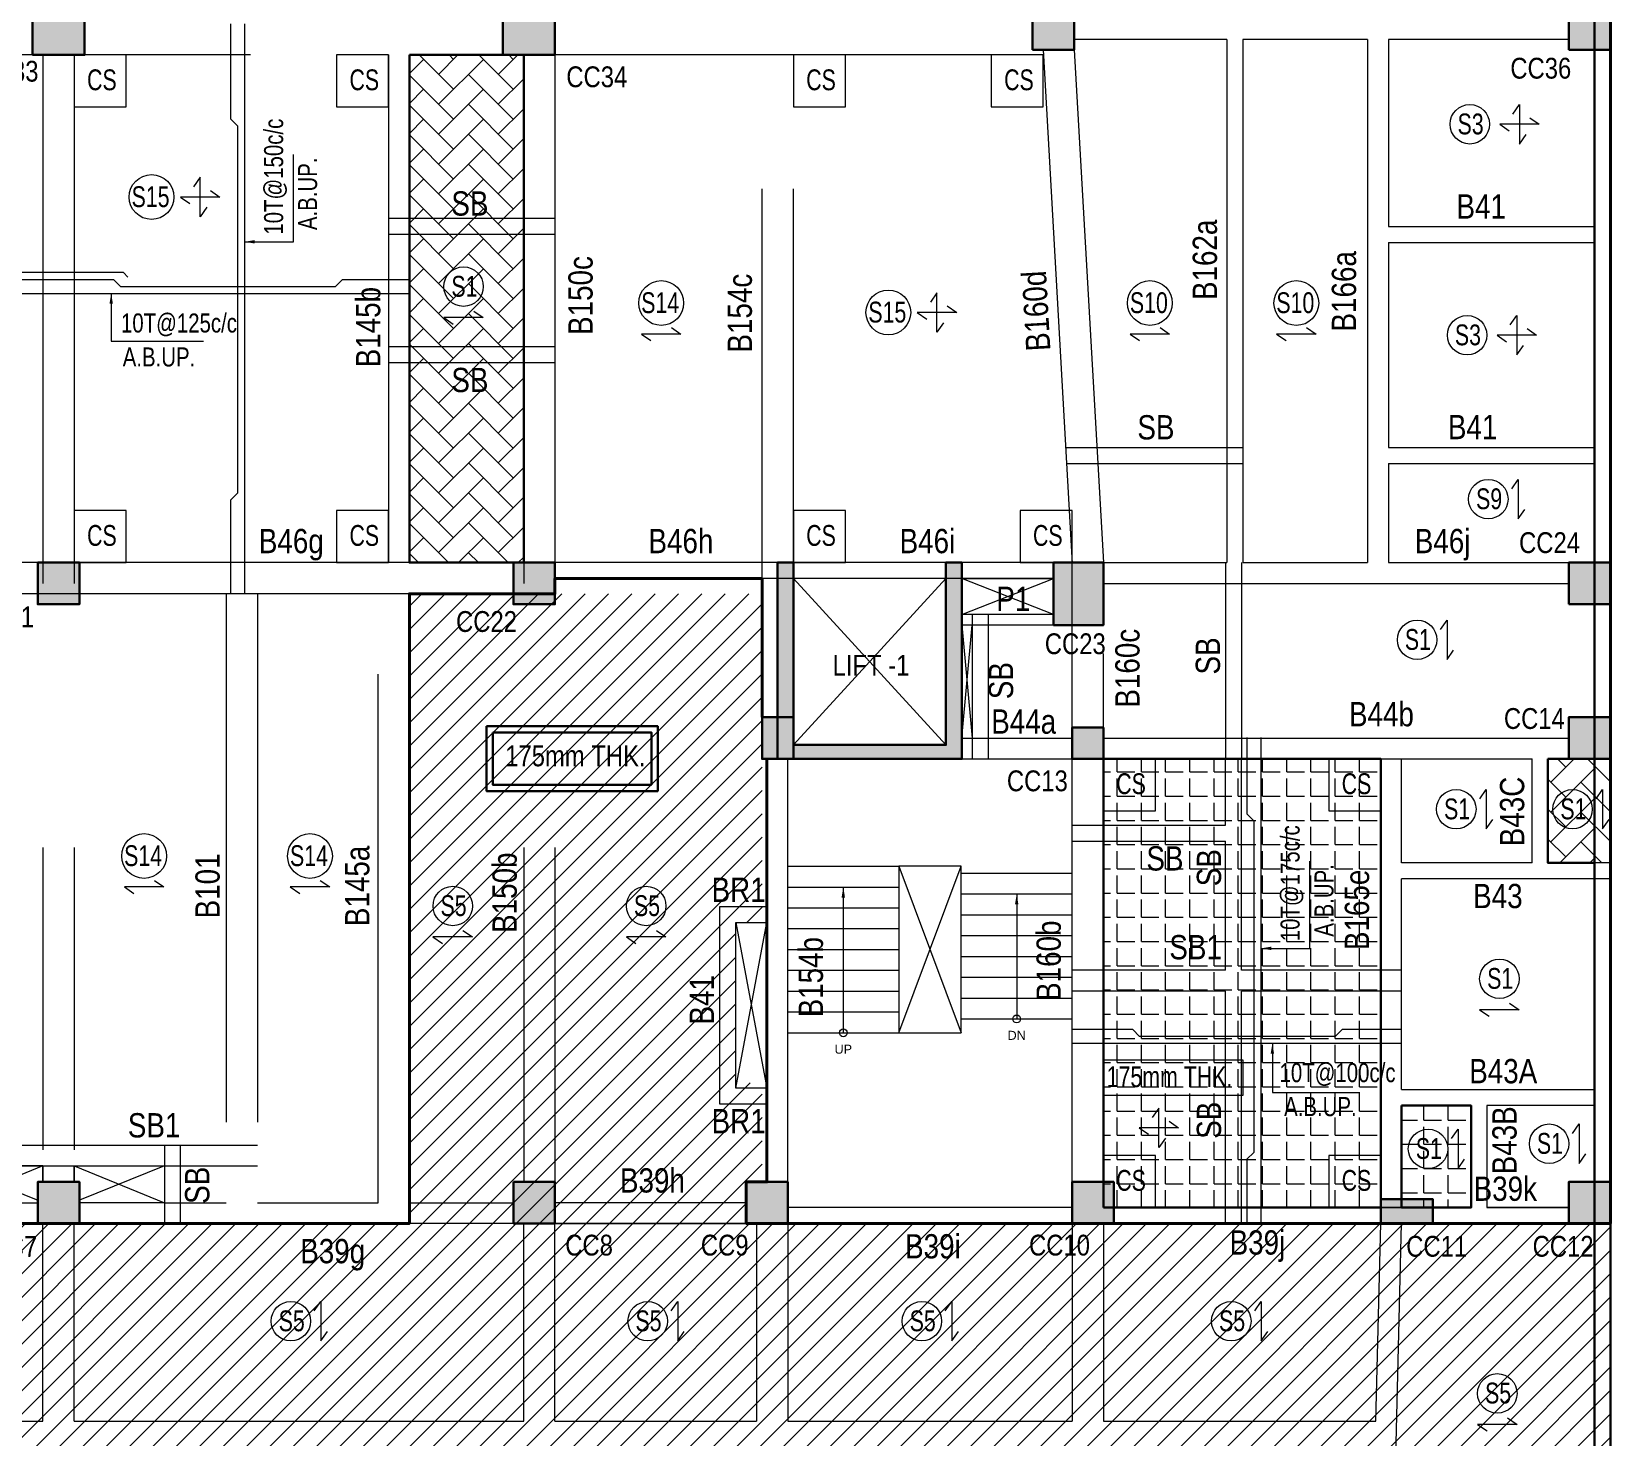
# Model space of a CAD drawing. Header units: millimetres. Extents: x 1112055 to 3390982, y -148532 to 766891.
# Drawn here: x 2848655 to 2871418, y -8827 to 11431 of the extents above; entities that cross this region are included whole.
import ezdxf
from ezdxf.enums import TextEntityAlignment as Align

# ---------------------------------------------------------------- set-up
doc = ezdxf.new("R2010")
doc.units = ezdxf.units.MM
doc.linetypes.add('Hidden', pattern=[9.525, 6.35, -3.175])
for name, color, linetype, lineweight in [('A_STAIR', 4, 'Continuous', 13), ('B BEAM', 148, 'Continuous', 13), ('B COL. NO.', 3, 'Continuous', 20), ('B FINAL COLUMN', 1, 'Continuous', 30), ('B SLAB NO', 56, 'Continuous', 9), ('B STEEL', 34, 'Continuous', 15), ('B STEEL TEXT', 7, 'Continuous', 15), ('B-BEAM NO', 215, 'Continuous', 18), ('g-sol250', 250, 'Continuous', 5)]:
    doc.layers.add(name, color=color, linetype=linetype, lineweight=lineweight)
doc.layers.add('B-COL HT', color=7, linetype='Continuous', lineweight=0, true_color=0x4e4f45)
doc.styles.add('100PT2', font='arial.ttf', dxfattribs={"height": 125})
doc.styles.add('Q1', font='g13f12d.shx', dxfattribs={"width": 0.8})
doc.styles.add('SWINC', font='swissc.ttf')
doc.styles.add('SWISS', font='swisscl.ttf')
doc.dimstyles.new('BHOOMI', dxfattribs={"dimtxt": 230, "dimasz": 150, "dimexe": 10, "dimexo": 0, "dimgap": 25, "dimtad": 1, "dimdec": 0, "dimzin": 0, "dimdsep": 46, "dimtxsty": 'SWINC', "dimblk": 'OBLIQUE', "dimcen": 0.09, "dimclrd": 250, "dimclre": 250, "dimclrt": 256, "dimaunit": 1, "dimadec": 3, "dimazin": 0, "dimtfac": 1, "dimtdec": 0, "dimtofl": 0, "dimtmove": 1, "dimatfit": 3, "dimfxl": 100, "dimtolj": 1, "dimtzin": 0, "dimlwd": 9, "dimlwe": 5, "dimarcsym": 0})

# ---------------------------------------------------------------- blocks, each defined once
blk = doc.blocks.new('_Oblique')
at = {"color": 0, "linetype": 'ByBlock', "lineweight": -2}
blk.add_line((-0.5, -0.5), (0.5, 0.5), dxfattribs=at)

msp = doc.modelspace()

# ---------------------------------------------------------------- hatches: boundary and pattern name
at = {"layer": 'B-COL HT', "lineweight": 0}
h = msp.add_hatch(color=250, dxfattribs=at)
h.dxf.hatch_style = 1
h.paths.add_polyline_path([(2848744.8, 3773.9), (2849344.8, 3773.9), (2849344.8, 3173.9), (2848744.8, 3173.9)])
h = msp.add_hatch(color=250, dxfattribs=at)
h.dxf.hatch_style = 1
h.paths.add_polyline_path([(2855601.5, 3773.9), (2856201.5, 3773.9), (2856201.5, 3173.9), (2855601.5, 3173.9)])
h = msp.add_hatch(color=250, dxfattribs=at)
h.dxf.hatch_style = 1
h.paths.add_polyline_path([(2859638.1, 3773.9), (2859408.1, 3773.9), (2859408.1, 943.9), (2862068.1, 943.9), (2862068.1, 3773.9), (2861838.1, 3773.9), (2861838.1, 1143.9), (2859638.1, 1143.9)])
h = msp.add_hatch(color=250, dxfattribs=at)
h.dxf.hatch_style = 1
h.paths.add_polyline_path([(2863388.1, 2873.9), (2864108.1, 2873.9), (2864108.1, 3773.9), (2863388.1, 3773.9)])
h = msp.add_hatch(color=250, dxfattribs=at)
h.dxf.hatch_style = 1
h.paths.add_polyline_path([(2870818.1, 3173.9), (2871418.1, 3173.9), (2871418.1, 3773.9), (2870818.1, 3773.9)])
h = msp.add_hatch(color=250, dxfattribs=at)
h.dxf.hatch_style = 1
h.paths.add_polyline_path([(2859188.1, 1543.9), (2859638.1, 1543.9), (2859638.1, 943.9), (2859188.1, 943.9)])
h = msp.add_hatch(color=250, dxfattribs=at)
h.dxf.hatch_style = 1
h.paths.add_polyline_path([(2863658.1, 943.9), (2864108.1, 943.9), (2864108.1, 1393.9), (2863658.1, 1393.9)])
h = msp.add_hatch(color=250, dxfattribs=at)
h.dxf.hatch_style = 1
h.paths.add_polyline_path([(2870818.1, 943.9), (2871418.1, 943.9), (2871418.1, 1543.9), (2870818.1, 1543.9)])
h = msp.add_hatch(color=250, dxfattribs=at)
h.dxf.hatch_style = 1
h.paths.add_polyline_path([(2848744.8, -5756.1), (2849344.8, -5756.1), (2849344.8, -5156.1), (2848744.8, -5156.1)])
h = msp.add_hatch(color=250, dxfattribs=at)
h.dxf.hatch_style = 1
h.paths.add_polyline_path([(2855601.5, -5156.1), (2856201.5, -5156.1), (2856201.5, -5756.1), (2855601.5, -5756.1)])
h = msp.add_hatch(color=250, dxfattribs=at)
h.dxf.hatch_style = 1
h.paths.add_polyline_path([(2858958.1, -5156.1), (2859558.1, -5156.1), (2859558.1, -5756.1), (2858958.1, -5756.1)])
h = msp.add_hatch(color=250, dxfattribs=at)
h.dxf.hatch_style = 1
h.paths.add_polyline_path([(2863658.1, -5156.1), (2864258.1, -5156.1), (2864258.1, -5756.1), (2863658.1, -5756.1)])
h = msp.add_hatch(color=250, dxfattribs=at)
h.dxf.hatch_style = 1
h.paths.add_polyline_path([(2870818.1, -5756.1), (2871418.1, -5756.1), (2871418.1, -5156.1), (2870818.1, -5156.1)])
h = msp.add_hatch(color=250, dxfattribs=at)
h.dxf.hatch_style = 1
h.paths.add_polyline_path([(2868108.2, -5756.1), (2868858.3, -5756.1), (2868858.3, -5406.1), (2868108.2, -5406.1)])
at = {"layer": 'g-sol250', "lineweight": 0}
h = msp.add_hatch(dxfattribs=at)
h.set_pattern_fill('ANSI31', color=250, scale=75)
h.set_pattern_definition([(45, (-724936.02, -684473.6), (-168.379802, 168.379802), [])])
h.paths.add_polyline_path([(2808768.1, -40156.1), (2808768.1, -11756.1), (2834368.1, -11756.1), (2834368.1, -20456.1), (2830868.1, -20456.1), (2830868.1, -31456.1), (2834368.1, -31456.1), (2834368.1, -40156.1)], flags=16)
h.paths.add_polyline_path([(2825618.1, -40504.6), (2825618.1, -40156.1), (2827028.1, -40156.1), (2827028.1, -40504.6)], flags=16)
h.paths.add_polyline_path([(2830038.1, -40156.1), (2830038.1, -40504.7), (2827478.1, -40504.7), (2827478.1, -40156.1)], flags=16)
h.paths.add_polyline_path([(2834368.1, -70556.1), (2858788.1, -70556.1), (2858788.1, -30756.1), (2871418.1, -30756.1), (2871418.1, -5896), (2871418.1, -5756.1), (2858958.1, -5756.1), (2858958.1, -5156.1), (2859188.1, -5156.1), (2859188.1, -3726.1), (2858808.1, -3726.1), (2858808.1, -1416.1), (2859188.1, -1416.1), (2859188.1, 3323.9), (2854103.1, 3323.9), (2854103.1, -5754), (2854221, -5756.1), (2854103.1, -5756.1), (2846294.9, -5756.1), (2819068.1, -5756.1), (2819068.1, 9243.9), (2824918.1, 9243.9), (2824918.1, 11468.9), (2820118.1, 11468.9), (2820118.1, 13543.9), (2819618.1, 13543.9), (2819618.1, 15043.9), (2820118.1, 15043.9), (2820118.1, 32238.9), (2819618.1, 32238.9), (2819618.1, 33738.9), (2820118.1, 33738.9), (2820118.1, 35718.9), (2855901.5, 35718.9), (2855901.5, 35488.9), (2870818.1, 35488.9), (2870818.1, 35488.9), (2871418.1, 35488.9), (2871418.1, 42384.9), (2845094.1, 41923), (2845094.1, 39154.7), (2840592.1, 39154.7), (2840592.1, 38568.9), (2807868.1, 38568.9), (2807868.1, 35569), (2814122.8, 35569), (2814113.5, 13956.4), (2812838.1, 13953.9), (2812838.1, 7598.9), (2810598.2, 7598.9), (2810598.2, -5306.1), (2807868.1, -5306.1), (2807868.1, -70556.1), (2808768.1, -70556.1), (2808768.3, -48507.3), (2834368.3, -48507.3), (2834368.1, -57206.1), (2830638.1, -57206.1), (2830638.1, -70256.1), (2834368.1, -70256.1)])
at = {"layer": 'g-sol250'}
h = msp.add_hatch(color=250, dxfattribs=at)
h.dxf.hatch_style = 1
h.paths.add_polyline_path([(2848669.8, 11093.9), (2849419.8, 11093.9), (2849419.8, 11843.9), (2848669.8, 11843.9)])
h = msp.add_hatch(color=250, dxfattribs=at)
h.dxf.hatch_style = 1
h.paths.add_polyline_path([(2855451.5, 11093.9), (2856201.5, 11093.9), (2856201.5, 11843.9), (2855451.5, 11843.9)])
h = msp.add_hatch(color=250, dxfattribs=at)
h.dxf.hatch_style = 1
h.paths.add_polyline_path([(2863088.1, 11168.9), (2863688.1, 11168.9), (2863688.1, 11768.9), (2863088.1, 11768.9)])
h = msp.add_hatch(color=250, dxfattribs=at)
h.dxf.hatch_style = 1
h.paths.add_polyline_path([(2870818.1, 11168.9), (2871418.1, 11168.9), (2871418.1, 11768.9), (2870818.1, 11768.9)])
at = {"layer": 'g-sol250', "lineweight": 0}
h = msp.add_hatch(dxfattribs=at)
h.set_pattern_fill('AR-HBONE', color=49, scale=3)
h.set_pattern_definition([(45, (-724936.02, -684473.6), (0, 431.052294), [914.4, -304.8]), (135, (-724720.5, -684258.08), (4e-14, 431.052294), [914.4, -304.8])])
h.paths.add_polyline_path([(2854103.1, 11093.9), (2855751.5, 11093.9), (2855751.5, 3773.9), (2854103.1, 3773.9)])
at = {"layer": 'g-sol250'}
h = msp.add_hatch(color=250, dxfattribs=at)
h.dxf.hatch_style = 1
h.paths.add_polyline_path([(2848744.8, 3773.9), (2849344.8, 3773.9), (2849344.8, 3173.9), (2848744.8, 3173.9)])
h = msp.add_hatch(color=250, dxfattribs=at)
h.dxf.hatch_style = 1
h.paths.add_polyline_path([(2855601.5, 3773.9), (2856201.5, 3773.9), (2856201.5, 3173.9), (2855601.5, 3173.9)])
h = msp.add_hatch(color=250, dxfattribs=at)
h.dxf.hatch_style = 1
h.paths.add_polyline_path([(2859638.1, 3773.9), (2859408.1, 3773.9), (2859408.1, 943.9), (2862068.1, 943.9), (2862068.1, 3773.9), (2861838.1, 3773.9), (2861838.1, 1143.9), (2859638.1, 1143.9)])
h = msp.add_hatch(color=250, dxfattribs=at)
h.dxf.hatch_style = 1
h.paths.add_polyline_path([(2863388.1, 2873.9), (2864108.1, 2873.9), (2864108.1, 3773.9), (2863388.1, 3773.9)])
h = msp.add_hatch(color=250, dxfattribs=at)
h.dxf.hatch_style = 1
h.paths.add_polyline_path([(2870818.1, 3173.9), (2871418.1, 3173.9), (2871418.1, 3773.9), (2870818.1, 3773.9)])
h = msp.add_hatch(color=250, dxfattribs=at)
h.dxf.hatch_style = 1
h.paths.add_polyline_path([(2859188.1, 1543.9), (2859638.1, 1543.9), (2859638.1, 943.9), (2859188.1, 943.9)])
h = msp.add_hatch(color=250, dxfattribs=at)
h.dxf.hatch_style = 1
h.paths.add_polyline_path([(2863658.1, 943.9), (2864108.1, 943.9), (2864108.1, 1393.9), (2863658.1, 1393.9)])
h = msp.add_hatch(color=250, dxfattribs=at)
h.dxf.hatch_style = 1
h.paths.add_polyline_path([(2870818.1, 943.9), (2871418.1, 943.9), (2871418.1, 1543.9), (2870818.1, 1543.9)])
at = {"layer": 'g-sol250', "lineweight": 0}
h = msp.add_hatch(dxfattribs=at)
h.set_pattern_fill('ANGLE', color=68, scale=50)
h.set_pattern_definition([(0, (-724936.02, -684473.6), (0, 349.25), [254, -95.25]), (90, (-724936.02, -684473.6), (-349.25, 2e-14), [254, -95.25])])
h.paths.add_polyline_path([(2868108.1, -5526.1), (2864108.1, -5526.1), (2864108.2, 943.9), (2868108.2, 943.9)])
h = msp.add_hatch(dxfattribs=at)
h.set_pattern_fill('AR-HBONE', color=49, scale=3)
h.set_pattern_definition([(45, (-2641737.2, -704162.32), (0, 431.052294), [914.4, -304.8]), (135, (-2641521.7, -703946.8), (4e-14, 431.052294), [914.4, -304.8])])
h.paths.add_polyline_path([(2871418.1, -556.1), (2870518.1, -556.1), (2870518.1, 943.9), (2871418.1, 943.9)])
at = {"layer": 'g-sol250'}
h = msp.add_hatch(dxfattribs=at)
h.set_pattern_fill('ANGLE', color=68, scale=50)
h.set_pattern_definition([(0, (-2641737.2, -704162.3), (0, 349.25), [254, -95.25]), (90, (-2641737.2, -704162.3), (-349.25, 2e-14), [254, -95.25])])
h.paths.add_polyline_path([(2868408.2, -4056.1), (2869408.2, -4056.1), (2869408.2, -5526.1), (2868408.2, -5526.1)])
h = msp.add_hatch(color=250, dxfattribs=at)
h.dxf.hatch_style = 1
h.paths.add_polyline_path([(2848744.8, -5756.1), (2849344.8, -5756.1), (2849344.8, -5156.1), (2848744.8, -5156.1)])
h = msp.add_hatch(color=250, dxfattribs=at)
h.dxf.hatch_style = 1
h.paths.add_polyline_path([(2855601.5, -5156.1), (2856201.5, -5156.1), (2856201.5, -5756.1), (2855601.5, -5756.1)])
h = msp.add_hatch(color=250, dxfattribs=at)
h.dxf.hatch_style = 1
h.paths.add_polyline_path([(2858958.1, -5156.1), (2859558.1, -5156.1), (2859558.1, -5756.1), (2858958.1, -5756.1)])
h = msp.add_hatch(color=250, dxfattribs=at)
h.dxf.hatch_style = 1
h.paths.add_polyline_path([(2863658.1, -5156.1), (2864258.1, -5156.1), (2864258.1, -5756.1), (2863658.1, -5756.1)])
h = msp.add_hatch(color=250, dxfattribs=at)
h.dxf.hatch_style = 1
h.paths.add_polyline_path([(2870818.1, -5756.1), (2871418.1, -5756.1), (2871418.1, -5156.1), (2870818.1, -5156.1)])
h = msp.add_hatch(color=250, dxfattribs=at)
h.dxf.hatch_style = 1
h.paths.add_polyline_path([(2868108.2, -5756.1), (2868858.3, -5756.1), (2868858.3, -5406.1), (2868108.2, -5406.1)])

# ---------------------------------------------------------------- linework, layer by layer
at = {"color": 250, "lineweight": 5}
for p, q in [((2859558.1, -604.6), (2861158.1, -604.6)), ((2861158.1, -3004.6), (2862058.1, -604.6)), ((2861158.1, -604.6), (2862058.1, -3004.6)), ((2859558.1, -904.6), (2861158.1, -904.6)), ((2862058.1, -704.6), (2863658.1, -704.6)), ((2862058.1, -1004.6), (2863658.1, -1004.6)), ((2859558.1, -1204.6), (2861158.1, -1204.6)), ((2862058.1, -1304.6), (2863658.1, -1304.6)), ((2859558.1, -1504.6), (2861158.1, -1504.6)), ((2859558.1, -1804.6), (2861158.1, -1804.6)), ((2862058.1, -1604.6), (2863658.1, -1604.6)), ((2862058.1, -1904.6), (2863658.1, -1904.6)), ((2859558.1, -2104.6), (2861158.1, -2104.6)), ((2862058.1, -2204.6), (2863658.1, -2204.6)), ((2859558.1, -2404.6), (2861158.1, -2404.6)), ((2859558.1, -2704.6), (2861158.1, -2704.6)), ((2862058.1, -2504.6), (2863658.1, -2504.6)), ((2862058.1, -2804.6), (2863658.1, -2804.6)), ((2859558.1, -3004.6), (2861158.1, -3004.6))]:
    msp.add_line(p, q, dxfattribs=at)
at = {"lineweight": 30}
for points in [[(2855214.2, 1414.6), (2857683.1, 1414.6), (2857683.1, 479.8), (2855214.2, 479.8)], [(2855304.8, 1324), (2857592.6, 1324), (2857592.6, 570.4), (2855304.8, 570.4)]]:
    msp.add_lwpolyline(points, close=True, dxfattribs=at)
at = {"color": 250, "lineweight": 5}
msp.add_lwpolyline([(2861158.1, -3004.6), (2862058.1, -3004.6), (2862058.1, -604.6), (2861158.1, -604.6)], close=True, dxfattribs=at)
for centre in [(2860358.1, -3006.1), (2862858.1, -2806.1)]:
    msp.add_circle(centre, 56.2, dxfattribs=at)
at = {"layer": 'A_STAIR', "color": 250, "lineweight": 0}
msp.add_line((2856201.5, -5756.1), (2858958.1, -5756.1), dxfattribs=at)
at = {"layer": 'B BEAM', "linetype": 'Hidden', "ltscale": 1200}
for p, q in [((2863237.4, 11168.9), (2863658.1, 3761.2)), ((2865888.1, 11318.9), (2863688.1, 11318.9)), ((2863688.1, 11168.9), (2864108.1, 3773.9)), ((2865888.1, 11318.9), (2865888.1, 3773.9)), ((2867918.1, 11318.9), (2866118.1, 11318.9)), ((2866118.1, 11318.9), (2866118.1, 3773.9)), ((2867918.1, 11318.9), (2867918.1, 3773.9)), ((2870818.1, 11318.9), (2868218.1, 11318.9)), ((2868218.1, 11318.9), (2868218.1, 8621.4)), ((2863241.7, 11093.9), (2845616.5, 11093.9)), ((2848819.8, 11093.9), (2848819.8, -4696.1)), ((2849269.8, 11093.9), (2849269.8, -4696.1)), ((2853803.1, 11093.9), (2853803.1, 3773.9)), ((2854103.1, 11093.9), (2854103.1, 3773.9)), ((2855751.5, 11093.9), (2855751.5, -5156.1)), ((2856201.5, 11093.9), (2856201.5, -5156.1)), ((2859188.1, 1543.9), (2859188.1, 11093.9)), ((2859638.1, 1543.9), (2859638.1, 11093.9)), ((2868218.1, 8621.4), (2871188.1, 8621.4)), ((2868218.1, 8391.4), (2868218.1, 5433.9)), ((2868218.1, 8391.4), (2871188.1, 8391.4)), ((2868218.1, 5433.9), (2871188.1, 5433.9)), ((2868218.1, 5203.9), (2868218.1, 3773.9)), ((2868218.1, 5203.9), (2871188.1, 5203.9)), ((2855601.5, 3773.9), (2842188.1, 3773.9)), ((2863388.1, 3773.9), (2856201.5, 3773.9)), ((2864108.1, 3773.9), (2865888.1, 3773.9)), ((2864108.1, -5156.1), (2864108.1, 3773.9)), ((2866118.1, 3773.9), (2867918.1, 3773.9)), ((2868218.1, 3773.9), (2870818.1, 3773.9)), ((2863388.1, 3543.9), (2856201.5, 3543.9)), ((2864108.1, 3473.9), (2870818.1, 3473.9)), ((2855601.5, 3323.9), (2842188.1, 3323.9)), ((2851460.6, 3323.9), (2851460.6, -5456.1)), ((2851910.6, 3323.9), (2851910.6, -5456.1)), ((2853653.1, -5456.1), (2853653.1, 3323.9)), ((2854103.1, -5456.1), (2854103.1, 3323.9)), ((2863388.1, 3023.9), (2862068.1, 3023.9)), ((2863388.1, 2873.9), (2862068.1, 2873.9)), ((2862068.1, 1243.9), (2863658.1, 1243.9)), ((2864108.1, 1243.9), (2870818.1, 1243.9)), ((2859258.1, -3806.1), (2859258.1, 943.9)), ((2864108.1, 943.9), (2870288.1, 943.9)), ((2868108.2, -5456.1), (2868108.2, 943.9)), ((2868408.2, -556.1), (2868408.2, 943.9)), ((2870288.1, -556.1), (2870288.1, 943.9)), ((2870518.1, 943.9), (2870818.1, 943.9)), ((2870288.1, -556.1), (2868408.2, -556.1)), ((2871418.1, -556.1), (2870518.1, -556.1)), ((2868408.2, -3826.1), (2868408.2, -786.1)), ((2871418.1, -786.1), (2868408.2, -786.1)), ((2868408.2, -3826.1), (2871188.1, -3826.1)), ((2859258.1, -5156.1), (2859258.1, -4036.1)), ((2871188.2, -4056.1), (2869638.2, -4056.1)), ((2869638.2, -4056.1), (2869638.2, -5526.1)), ((2848819.8, -4926.1), (2848819.8, -5156.1)), ((2849269.8, -4926.1), (2849269.8, -5156.1)), ((2850569.8, -5456.1), (2851460.6, -5456.1)), ((2851910.6, -5456.1), (2853653.1, -5456.1)), ((2854103.1, -5456.1), (2855601.5, -5456.1)), ((2858958.1, -5456.1), (2856201.5, -5456.1)), ((2864258.1, -5526.1), (2869408.2, -5526.1)), ((2869408.2, -5526.1), (2864258.1, -5526.1)), ((2869638.2, -5526.1), (2870818.1, -5526.1)), ((2870818.1, -5526.1), (2869638.2, -5526.1)), ((2855601.5, -5756.1), (2819528, -5756.1)), ((2848819.8, -8606), (2848819.8, -5756.1)), ((2849269.8, -8606), (2849269.8, -5756.1)), ((2855751.5, -8606), (2855751.5, -5756.1)), ((2858958.1, -5756.1), (2856201.5, -5756.1)), ((2856201.5, -8606), (2856201.5, -5756.1)), ((2859108.1, -5756.1), (2859108.1, -8606)), ((2859558.1, -5756.1), (2859558.1, -8606)), ((2870818.1, -5756.1), (2859558.1, -5756.1)), ((2863658.1, -5756.1), (2863658.1, -8606)), ((2864108.1, -5756.1), (2864108.1, -8606)), ((2868036.8, -8606), (2868108.2, -5756.1)), ((2868258.1, -11752.2), (2868408.3, -5756.1)), ((2842113.1, -8606), (2848819.8, -8606)), ((2849269.8, -8606), (2855751.5, -8606)), ((2856201.5, -8606), (2859108.1, -8606)), ((2859558.1, -8606), (2863658.1, -8606)), ((2864108.1, -8606), (2868036.8, -8606))]:
    msp.add_line(p, q, dxfattribs=at)
at = {"layer": 'B BEAM', "color": 4, "linetype": 'Hidden', "ltscale": 1200}
for p, q in [((2856201.5, 8733.9), (2853803.1, 8733.9)), ((2856201.5, 8503.9), (2853803.1, 8503.9)), ((2856201.5, 6883.9), (2853803.1, 6883.9)), ((2856201.5, 6653.9), (2853803.1, 6653.9)), ((2863561.1, 5433.9), (2866118.1, 5433.9)), ((2863578.2, 5203.9), (2866118.1, 5203.9)), ((2865868.1, 3773.9), (2865868.1, 943.9)), ((2866098.1, 3773.9), (2866098.1, 943.9)), ((2862448.1, 3023.9), (2862448.1, 943.9)), ((2865868.1, -14.6), (2865868.1, 943.9)), ((2866098.1, -2104.6), (2866098.1, 943.9)), ((2863658.1, -14.6), (2865868.1, -14.6)), ((2863658.1, -244.6), (2865868.1, -244.6)), ((2865868.1, -2104.6), (2865868.1, -244.6)), ((2865868.1, -2104.6), (2863658.1, -2104.6)), ((2868408.2, -2104.6), (2866098.1, -2104.6)), ((2865868.1, -2404.6), (2863658.1, -2404.6)), ((2865868.1, -5742.6), (2865868.1, -2404.6)), ((2866098.1, -5742.6), (2866098.1, -2404.6)), ((2868408.2, -2404.6), (2866098.1, -2404.6)), ((2845316.5, -4626.1), (2851910.6, -4626.1)), ((2850799.8, -4626.1), (2850799.8, -5756.1)), ((2845316.5, -4926.1), (2851910.6, -4926.1))]:
    msp.add_line(p, q, dxfattribs=at)
at = {"layer": 'B BEAM', "ltscale": 1200}
for p, q in [((2863658.1, -5156.1), (2863658.1, 3773.9)), ((2859558.1, -5156.1), (2859558.1, 943.9)), ((2859638.1, 943.9), (2863658.1, 943.9)), ((2870518.1, -556.1), (2870518.1, 943.9)), ((2868408.2, -5456.1), (2868408.2, -4056.1)), ((2869408.2, -4056.1), (2868408.2, -4056.1)), ((2869408.2, -5526.1), (2869408.2, -4056.1)), ((2849269.8, -4926.1), (2850569.8, -4926.1)), ((2863658.1, -5526.1), (2859558.1, -5526.1))]:
    msp.add_line(p, q, dxfattribs=at)
at = {"layer": 'B BEAM', "color": 250, "linetype": 'Hidden', "ltscale": 1000}
for p, q in [((2859638.1, 1143.9), (2861838.1, 3543.9)), ((2859638.1, 3543.9), (2861838.1, 1143.9)), ((2862068.1, 3023.9), (2863388.1, 3543.9)), ((2863388.1, 3023.9), (2862068.1, 3543.9)), ((2862068.1, 1243.9), (2862218.1, 2873.9)), ((2862068.1, 2873.9), (2862218.1, 1243.9)), ((2858808.1, -1416.1), (2859258.1, -3806.1)), ((2858808.1, -3806.1), (2859258.1, -1416.1)), ((2848819.8, -4926.1), (2847519.8, -5456.1)), ((2847519.8, -4926.1), (2848744.8, -5419.1)), ((2849269.8, -4926.1), (2850569.8, -5456.1)), ((2850569.8, -4926.1), (2849344.8, -5419.1))]:
    msp.add_line(p, q, dxfattribs=at)
at = {"layer": 'B BEAM', "color": 4, "ltscale": 1200}
for p, q in [((2862218.1, 3023.9), (2862218.1, 943.9)), ((2850569.8, -4626.1), (2850569.8, -5756.1))]:
    msp.add_line(p, q, dxfattribs=at)
at = {"layer": 'B BEAM', "ltscale": 35}
for points in [[(2861838.1, 3543.9), (2859638.1, 3543.9), (2859638.1, 1143.9), (2861838.1, 1143.9)], [(2862068.1, 3543.9), (2863388.1, 3543.9), (2863388.1, 3023.9), (2862068.1, 3023.9)]]:
    msp.add_lwpolyline(points, close=True, dxfattribs=at)
at = {"layer": 'B BEAM', "linetype": 'Hidden', "ltscale": 1200}
msp.add_lwpolyline([(2859258.1, -4036.1), (2858578.1, -4036.1), (2858578.1, -1186.1), (2859258.1, -1186.1)], dxfattribs=at)
at = {"layer": 'B BEAM', "ltscale": 1200}
for points in [[(2859258.1, -3806.1), (2858808.1, -3806.1), (2858808.1, -1416.1), (2859258.1, -1416.1)], [(2848819.8, -5156.1), (2848819.8, -4926.1), (2847519.8, -4926.1), (2847519.8, -5456.1), (2848744.8, -5456.1), (2848744.8, -5156.1)], [(2849344.8, -5156.1), (2849269.8, -5156.1), (2849269.8, -4926.1), (2850569.8, -4926.1), (2850569.8, -5456.1), (2849344.8, -5456.1)]]:
    msp.add_lwpolyline(points, close=True, dxfattribs=at)
at = {"layer": 'B FINAL COLUMN', "color": 1, "lineweight": 30}
msp.add_line((2871188.1, 38378), (2871188.1, -30526.1), dxfattribs=at)
at = {"layer": 'B FINAL COLUMN', "color": 26, "lineweight": 30}
for points in [[(2840592.1, 38569.5), (2807868.1, 38569.5), (2807868.1, -70556.1), (2858788.1, -70556.1), (2858788.1, -30756.1), (2871418.1, -30756.1), (2871418.1, 42384.9), (2845094.1, 41923), (2845094.1, 39154.7), (2840592.1, 39154.7)], [(2808098.2, -70326.1), (2858558.2, -70326.1), (2858558.2, -30527.5), (2871188.2, -30527.5), (2871188.2, 38376.5), (2852149.8, 38377), (2852149.8, 35717.5), (2851933.2, 35717.5), (2851933.2, 41811.5), (2850503.2, 41786.4), (2850503.2, 35717.5), (2850273.2, 35717.5), (2850273.2, 38923.3), (2840822.2, 38923.3), (2840822.2, 38338), (2808098.2, 38338)]]:
    msp.add_lwpolyline(points, close=True, dxfattribs=at)
at = {"layer": 'B FINAL COLUMN', "color": 1}
for points in [[(2848669.8, 11093.9), (2849419.8, 11093.9), (2849419.8, 11843.9), (2848669.8, 11843.9)], [(2855451.5, 11093.9), (2856201.5, 11093.9), (2856201.5, 11843.9), (2855451.5, 11843.9)]]:
    msp.add_lwpolyline(points, close=True, dxfattribs=at)
at = {"layer": 'B FINAL COLUMN'}
for points in [[(2863088.1, 11168.9), (2863688.1, 11168.9), (2863688.1, 11768.9), (2863088.1, 11768.9)], [(2870818.1, 11168.9), (2871418.1, 11168.9), (2871418.1, 11768.9), (2870818.1, 11768.9)], [(2848744.8, 3773.9), (2849344.8, 3773.9), (2849344.8, 3173.9), (2848744.8, 3173.9)], [(2855601.5, 3773.9), (2856201.5, 3773.9), (2856201.5, 3173.9), (2855601.5, 3173.9)], [(2863388.1, 2873.9), (2864108.1, 2873.9), (2864108.1, 3773.9), (2863388.1, 3773.9)], [(2870818.1, 3173.9), (2871418.1, 3173.9), (2871418.1, 3773.9), (2870818.1, 3773.9)], [(2859188.1, 1543.9), (2859638.1, 1543.9), (2859638.1, 943.9), (2859188.1, 943.9)], [(2863658.1, 943.9), (2864108.1, 943.9), (2864108.1, 1393.9), (2863658.1, 1393.9)], [(2870818.1, 943.9), (2871418.1, 943.9), (2871418.1, 1543.9), (2870818.1, 1543.9)], [(2848744.8, -5756.1), (2849344.8, -5756.1), (2849344.8, -5156.1), (2848744.8, -5156.1)], [(2855601.5, -5156.1), (2856201.5, -5156.1), (2856201.5, -5756.1), (2855601.5, -5756.1)], [(2858958.1, -5156.1), (2859558.1, -5156.1), (2859558.1, -5756.1), (2858958.1, -5756.1)], [(2863658.1, -5156.1), (2864258.1, -5156.1), (2864258.1, -5756.1), (2863658.1, -5756.1)], [(2870818.1, -5756.1), (2871418.1, -5756.1), (2871418.1, -5156.1), (2870818.1, -5156.1)], [(2868108.2, -5756.1), (2868858.3, -5756.1), (2868858.3, -5406.1), (2868108.2, -5406.1)]]:
    msp.add_lwpolyline(points, close=True, dxfattribs=at)
msp.add_lwpolyline([(2859638.1, 3773.9), (2859408.1, 3773.9), (2859408.1, 943.9), (2862068.1, 943.9), (2862068.1, 3773.9), (2861838.1, 3773.9), (2861838.1, 1143.9), (2859638.1, 1143.9), (2859638.1, 3773.9)], dxfattribs=at)
at = {"layer": 'B SLAB NO', "lineweight": 9}
for points in [[(2849269.8, 10343.9), (2850019.8, 10343.9), (2850019.8, 11093.9), (2849269.8, 11093.9)], [(2853053.1, 10343.9), (2853803.1, 10343.9), (2853803.1, 11093.9), (2853053.1, 11093.9)], [(2859638.1, 10343.9), (2860388.1, 10343.9), (2860388.1, 11093.9), (2859638.1, 11093.9)], [(2862491.7, 10343.9), (2863241.7, 10343.9), (2863241.7, 11093.9), (2862491.7, 11093.9)], [(2849269.8, 3773.9), (2850019.8, 3773.9), (2850019.8, 4523.9), (2849269.8, 4523.9)], [(2853053.1, 3773.9), (2853803.1, 3773.9), (2853803.1, 4523.9), (2853053.1, 4523.9)], [(2859638.1, 3773.9), (2860388.1, 3773.9), (2860388.1, 4523.9), (2859638.1, 4523.9)], [(2862907.4, 3773.9), (2863657.4, 3773.9), (2863657.4, 4523.9), (2862907.4, 4523.9)], [(2864108.1, 193.9), (2864858.1, 193.9), (2864858.1, 943.9), (2864108.1, 943.9)], [(2867358.2, 193.9), (2868108.2, 193.9), (2868108.2, 943.9), (2867358.2, 943.9)], [(2864108.1, -3397.7), (2866120, -3397.7), (2866120, -3908.1), (2864108.1, -3908.1)], [(2864108.1, -5526.1), (2864858.1, -5526.1), (2864858.1, -4776.1), (2864108.1, -4776.1)], [(2867358.2, -5526.1), (2868108.2, -5526.1), (2868108.2, -4776.1), (2867358.2, -4776.1)]]:
    msp.add_lwpolyline(points, close=True, dxfattribs=at)
for points in [[(2870012.4, 10242.2), (2870107.3, 10378.8), (2870107.3, 9809.8), (2870202.1, 9946.5)], [(2870255.1, 10189.2), (2870391.8, 10094.3), (2869822.8, 10094.3), (2869959.4, 9999.5)], [(2851234.2, 9140.2), (2851370.8, 9045.4), (2850801.8, 9045.4), (2850938.5, 8950.5)], [(2851181.2, 8897.5), (2851086.3, 8760.9), (2851086.3, 9329.9), (2850991.5, 9193.2)], [(2861803.4, 7233.2), (2861708.6, 7096.5), (2861708.6, 7665.6), (2861613.7, 7528.9)], [(2855031.6, 7401.5), (2855168.2, 7306.6), (2854599.2, 7306.6), (2854735.8, 7211.8)], [(2861856.4, 7475.9), (2861993.1, 7381.1), (2861424, 7381.1), (2861560.7, 7286.2)], [(2869973.7, 7200.7), (2870068.6, 7337.4), (2870068.6, 6768.3), (2870163.4, 6905)], [(2857880.6, 7165.2), (2858017.3, 7070.3), (2857448.2, 7070.3), (2857584.9, 6975.5)], [(2864925.9, 7165.2), (2865062.6, 7070.3), (2864493.5, 7070.3), (2864630.2, 6975.5)], [(2867037.5, 7165.2), (2867174.1, 7070.3), (2866605.1, 7070.3), (2866741.8, 6975.5)], [(2870216.4, 7147.7), (2870353.1, 7052.8), (2869784, 7052.8), (2869920.7, 6958)], [(2869995.2, 4837.3), (2870090, 4973.9), (2870090, 4404.9), (2870184.9, 4541.6)], [(2868968.5, 2808.8), (2869063.3, 2945.5), (2869063.3, 2376.4), (2869158.1, 2513.1)], [(2869533.5, 365.2), (2869628.3, 501.9), (2869628.3, -67.1), (2869723.2, 69.5)], [(2871210.4, 365.2), (2871305.2, 501.9), (2871305.2, -67.1), (2871400, 69.5)], [(2850425.3, -808.8), (2850562, -903.6), (2849993, -903.6), (2850129.6, -998.5)], [(2852816.8, -808.8), (2852953.4, -903.6), (2852384.4, -903.6), (2852521.1, -998.5)], [(2854875, -1529.6), (2855011.7, -1624.4), (2854442.6, -1624.4), (2854579.3, -1719.2)], [(2857664.2, -1529.6), (2857800.9, -1624.4), (2857231.9, -1624.4), (2857368.5, -1719.2)], [(2869965.3, -2578.5), (2870102, -2673.4), (2869532.9, -2673.4), (2869669.6, -2768.2)], [(2865002.5, -4523.4), (2864907.7, -4660.1), (2864907.7, -4091), (2864812.9, -4227.7)], [(2865055.6, -4280.7), (2865192.2, -4375.5), (2864623.2, -4375.5), (2864759.9, -4470.4)], [(2870872, -4457.8), (2870966.8, -4321.2), (2870966.8, -4890.2), (2871061.6, -4753.5)], [(2869126.4, -4531.9), (2869221.2, -4395.2), (2869221.2, -4964.3), (2869316, -4827.6)], [(2852731.4, -7017.1), (2852826.3, -6880.4), (2852826.3, -7449.5), (2852921.1, -7312.8)], [(2857875.6, -7017.1), (2857970.4, -6880.4), (2857970.4, -7449.5), (2858065.3, -7312.8)], [(2861828.9, -7017.1), (2861923.8, -6880.4), (2861923.8, -7449.5), (2862018.6, -7312.8)], [(2866289.5, -7017.1), (2866384.3, -6880.4), (2866384.3, -7449.5), (2866479.2, -7312.8)], [(2869935.1, -8557.8), (2870071.8, -8652.6), (2869502.8, -8652.6), (2869639.4, -8747.4)]]:
    msp.add_lwpolyline(points, dxfattribs=at)
for centre, radius in [((2869390.5, 10094.3), 284.5), ((2850385.2, 9045.4), 323), ((2854883.7, 7753.2), 284.5), ((2857732.7, 7516.9), 323), ((2864778, 7516.9), 323), ((2866889.6, 7516.9), 323), ((2861007.4, 7381.1), 323), ((2869351.8, 7052.8), 284.5), ((2869657.5, 4689.4), 284.5), ((2868630.8, 2661), 284.5), ((2869195.8, 217.4), 284.5), ((2870872.7, 217.4), 284.5), ((2850277.5, -457.1), 323), ((2852668.9, -457.1), 323), ((2854727.2, -1177.9), 284.5), ((2857516.4, -1177.9), 284.5), ((2869817.4, -2226.8), 284.5), ((2870534.3, -4605.7), 284.5), ((2868788.7, -4679.8), 284.5), ((2852393.7, -7165), 284.5), ((2857537.9, -7165), 284.5), ((2861491.2, -7165), 284.5), ((2865951.8, -7165), 284.5), ((2869787.3, -8206.1), 284.5)]:
    msp.add_circle(centre, radius, dxfattribs=at)
at = {"layer": 'B STEEL', "color": 34, "lineweight": 9, "ltscale": 0.5}
for p, q in [((2851723.2, 11543.9), (2851723.2, 3323.9)), ((2841663.1, 7656.3), (2854103.1, 7656.3)), ((2866377.8, 1249.6), (2866377.8, -5756.1)), ((2868408.2, -3159), (2863658.1, -3159))]:
    msp.add_line(p, q, dxfattribs=at)
for points in [[(2851523.2, 11543.9), (2851523.2, 10174), (2851623.2, 10074), (2851623.2, 4774.3), (2851523.2, 4674.3), (2851523.2, 3323.9)], [(2841663.1, 7856.3), (2842799.7, 7856.3), (2842899.7, 7756.3), (2844534.7, 7756.3), (2844634.7, 7856.3), (2846352.7, 7856.3), (2846452.7, 7756.3), (2848018.8, 7756.3), (2848118.8, 7856.3), (2849836.8, 7856.3), (2849936.8, 7756.3), (2853038.2, 7756.3), (2853138.2, 7856.3), (2854103.1, 7856.3)], [(2850042.9, 7891.6), (2849978.2, 7956.3), (2847977.3, 7956.3), (2847912.7, 7891.6)], [(2866177.8, 1249.6), (2866177.8, 149.4), (2866277.8, 49.4), (2866277.8, -4730.8), (2866177.8, -4830.8), (2866177.8, -5756.1)], [(2868408.2, -2959), (2867551, -2959), (2867451, -3059), (2864630.3, -3059), (2864530.3, -2959), (2863658.1, -2959)]]:
    msp.add_lwpolyline(points, dxfattribs=at)
at = {"layer": 'g-sol250', "color": 232, "lineweight": 40}
for points in [[(2859258.1, 943.9), (2859258.1, -5156.1), (2858958.1, -5156.1), (2858958.1, -5756.1), (2871418.1, -5756.1), (2871418.1, -556.1), (2871418.1, -556.1), (2871418.1, 943.9), (2871418.1, 943.9), (2871418.1, 11768.9), (2868218.1, 11768.9), (2868218.1, 20778.9), (2871418.1, 20778.9), (2871418.1, 29488.9), (2853393.1, 29488.9), (2853393.1, 35488.9), (2870818.1, 35488.9), (2870818.1, 35788.9), (2855901.5, 35788.9), (2855901.5, 35718.9), (2820118.1, 35718.9)], [(2819068.1, -5756.1), (2854103.1, -5756.1), (2854103.1, 3323.9), (2856201.5, 3323.9), (2856201.5, 3543.9), (2859188.1, 3543.9), (2859188.1, 1543.9)]]:
    msp.add_lwpolyline(points, dxfattribs=at)
at = {"layer": 'g-sol250', "color": 25, "lineweight": 30}
for points in [[(2854103.1, 11093.9), (2854103.1, 3773.9), (2855751.5, 3773.9), (2855751.5, 11093.9)], [(2864108.1, -5526.1), (2868108.2, -5526.1), (2868108.2, 943.9), (2864108.1, 943.9)], [(2870518.1, 943.9), (2871188.2, 943.9), (2871188.2, -556.1), (2870518.1, -556.1)], [(2868408.2, -4056.1), (2869408.2, -4056.1), (2869408.2, -5526.1), (2868408.2, -5526.1)]]:
    msp.add_lwpolyline(points, close=True, dxfattribs=at)

# ---------------------------------------------------------------- texts
at = {"lineweight": 30, "style": 'SWINC'}
msp.add_text('175mm THK.', height=300, dxfattribs=at).set_placement((2855483.5, 836.7))
at = {"color": 250, "lineweight": 5, "style": '100PT2'}
for s, p in [('UP', (2860358.1, -3242.9)), ('DN', (2862858.1, -3042.9))]:
    msp.add_text(s, height=130, dxfattribs=at).set_placement(p, align=Align.MIDDLE_CENTER)
at = {"layer": 'B COL. NO.', "style": 'SWINC'}
for s, p in [('CC33', (2847877, 10709.7)), ('CC34', (2856365.3, 10629.1)), ('CC36', (2869975.2, 10753.2)), ('CC24', (2870101.1, 3911.7)), ('CC21', (2847812.6, 2841.9)), ('CC22', (2854775.1, 2774.4)), ('CC23', (2863263.7, 2453.7)), ('LIFT -1', (2860203.5, 2143.6)), ('CC14', (2869882.7, 1375.6)), ('CC13', (2862717, 476.8)), ('CC8', (2856349.6, -6218.3)), ('CC9', (2858305, -6218.3)), ('CC10', (2863036.1, -6218.3)), ('CC7', (2848050.7, -6237.7)), ('CC11', (2868474.3, -6235)), ('CC12', (2870296.6, -6235))]:
    msp.add_text(s, height=300, dxfattribs=at).set_placement(p)
at = {"layer": 'B SLAB NO', "lineweight": 9, "style": 'SWISS'}
for s, p in [('CS', (2849455.4, 10585.6)), ('CS', (2853238.7, 10585.6)), ('CS', (2859823.7, 10585.6)), ('CS', (2862677.2, 10585.6)), ('S3', (2869214.3, 9949.3)), ('S15', (2850097.3, 8900.4)), ('S1', (2854707.6, 7608.2)), ('S14', (2857444.8, 7371.9)), ('S15', (2860719.5, 7236.1)), ('S10', (2864490.1, 7371.9)), ('S10', (2866601.7, 7371.9)), ('S3', (2869175.6, 6907.9)), ('S9', (2869481.4, 4544.4)), ('CS', (2849455.4, 4015.6)), ('CS', (2853238.7, 4015.6)), ('CS', (2859823.7, 4015.6)), ('CS', (2863093, 4015.6)), ('S1', (2868454.7, 2516)), ('CS', (2864293.7, 435.6)), ('CS', (2867543.7, 435.6)), ('S1', (2869019.7, 72.4)), ('S1', (2870696.5, 72.4)), ('S14', (2849989.6, -602.1)), ('S14', (2852381, -602.1)), ('S5', (2854551, -1322.8)), ('S5', (2857340.2, -1322.8)), ('S1', (2869641.3, -2371.8)), ('175mm THK.', (2864155.7, -3789.8)), ('S1', (2868612.6, -4824.8)), ('S1', (2870358.1, -4750.7)), ('CS', (2864293.7, -5284.4)), ('CS', (2867543.7, -5284.4)), ('S5', (2852217.6, -7310)), ('S5', (2857361.8, -7310)), ('S5', (2861315.1, -7310)), ('S5', (2865775.7, -7310)), ('S5', (2869611.1, -8351.1))]:
    msp.add_text(s, height=300, dxfattribs=at).set_placement(p)
at = {"layer": 'B STEEL TEXT', "style": 'Q1', "width": 0.8}
for s, p in [('10T@150c/c', (2852282.3, 8502.9)), ('A.B.UP.', (2852771.7, 8568.9)), ('10T@175c/c', (2866937, -1686.2)), ('A.B.UP.', (2867426.4, -1620.3))]:
    msp.add_text(s, height=275, rotation=90, dxfattribs=at).set_placement(p)
for s, p in [('10T@125c/c', (2849944, 7091.4)), ('A.B.UP.', (2849969.3, 6602)), ('10T@100c/c', (2866647.5, -3718.2)), ('A.B.UP.', (2866713.4, -4207.6))]:
    msp.add_text(s, height=275, dxfattribs=at).set_placement(p)
at = {"layer": 'B-BEAM NO', "ltscale": 25, "style": 'SWINC'}
for s, p in [('SB', (2854974.7, 8777.9)), ('B41', (2869555.2, 8734.3)), ('SB', (2854974.7, 6232.4)), ('SB', (2864865.3, 5550)), ('B41', (2869431.6, 5553.6)), ('B46g', (2852400, 3909.6)), ('B46h', (2858016.9, 3909.6)), ('B46i', (2861571.2, 3909.6)), ('B46j', (2868998.7, 3909.6)), ('P1', (2862808.9, 3076)), ('B44a', (2862959, 1306.8)), ('B44b', (2868116.8, 1413.4)), ('SB', (2864995.8, -666.4)), ('BR1', (2858848.9, -1118.9)), ('B43', (2869795.5, -1208.8)), ('SB1', (2865437.5, -1946.6)), ('B43A', (2869872.7, -3734.4)), ('SB1', (2850421.8, -4515.2)), ('BR1', (2858848.9, -4455.5)), ('B39h', (2857606.2, -5309.8)), ('B39k', (2869903.1, -5429.5)), ('B39i', (2861650.1, -6260.2)), ('B39j', (2866329.2, -6204.9)), ('B39g', (2852996.7, -6329.5))]:
    msp.add_text(s, height=350, dxfattribs=at).set_placement(p, align=Align.CENTER)
for s, rotation, p in [('B162a', 90, (2865746, 8139.9)), ('B166a', 90, (2867751.2, 7686)), ('B150c', 90, (2856744.4, 7625)), ('B154c', 90, (2859040.6, 7371)), ('B160d', 93.25063, (2863312.3, 7412.1)), ('B145b', 90, (2853682.7, 7169.7)), ('B160c', 90, (2864629.1, 2251)), ('SB', 90, (2865789.2, 2428.3)), ('SB', 90, (2862806.5, 2071.8)), ('B43C', 90, (2870175.4, 184.8)), ('B101', 90, (2851367.3, -888.5)), ('B145a', 90, (2853525.7, -888.5)), ('B150b', 90, (2855650.5, -986.4)), ('SB', 90, (2865804.7, -625.6)), ('B165e', 90, (2867938.7, -1233.5)), ('B160b', 90, (2863493.8, -1967.2)), ('B154b', 90, (2860064.9, -2204.9)), ('B41', 90, (2858493.6, -2530.3)), ('SB', 90, (2865804.4, -4267.4)), ('B43B', 90, (2870065.4, -4556.9)), ('SB', 90, (2851217.9, -5205.4))]:
    msp.add_text(s, height=350, rotation=rotation, dxfattribs=at).set_placement(p, align=Align.CENTER)

# ---------------------------------------------------------------- leaders
for points in [[(2860358.1, -906.1), (2860358.1, -3006.1)], [(2862858.1, -1006.1), (2862858.1, -2806.1)]]:
    msp.add_leader(points, dimstyle='BHOOMI', override={"dimgap": 25, "dimtad": 0, "dimfxlon": 1, "dimarcsym": 2})
at = {"layer": 'B STEEL TEXT'}
for points in [[(2851723.2, 8399.9), (2852430.9, 8399.9), (2852430.9, 9659)], [(2849803.1, 7656.3), (2849803.1, 6968.6), (2851132.1, 6968.6)], [(2866377.8, -1789.3), (2867085.6, -1789.3), (2867085.6, -530.2)], [(2866544.4, -3159), (2866544.4, -3866.8), (2867803.5, -3866.8)]]:
    msp.add_leader(points, dimstyle='BHOOMI', override={"dimtad": 0, "dimclrd": 256, "dimlwd": 0}, dxfattribs=at)

doc.saveas('drawing.dxf')
